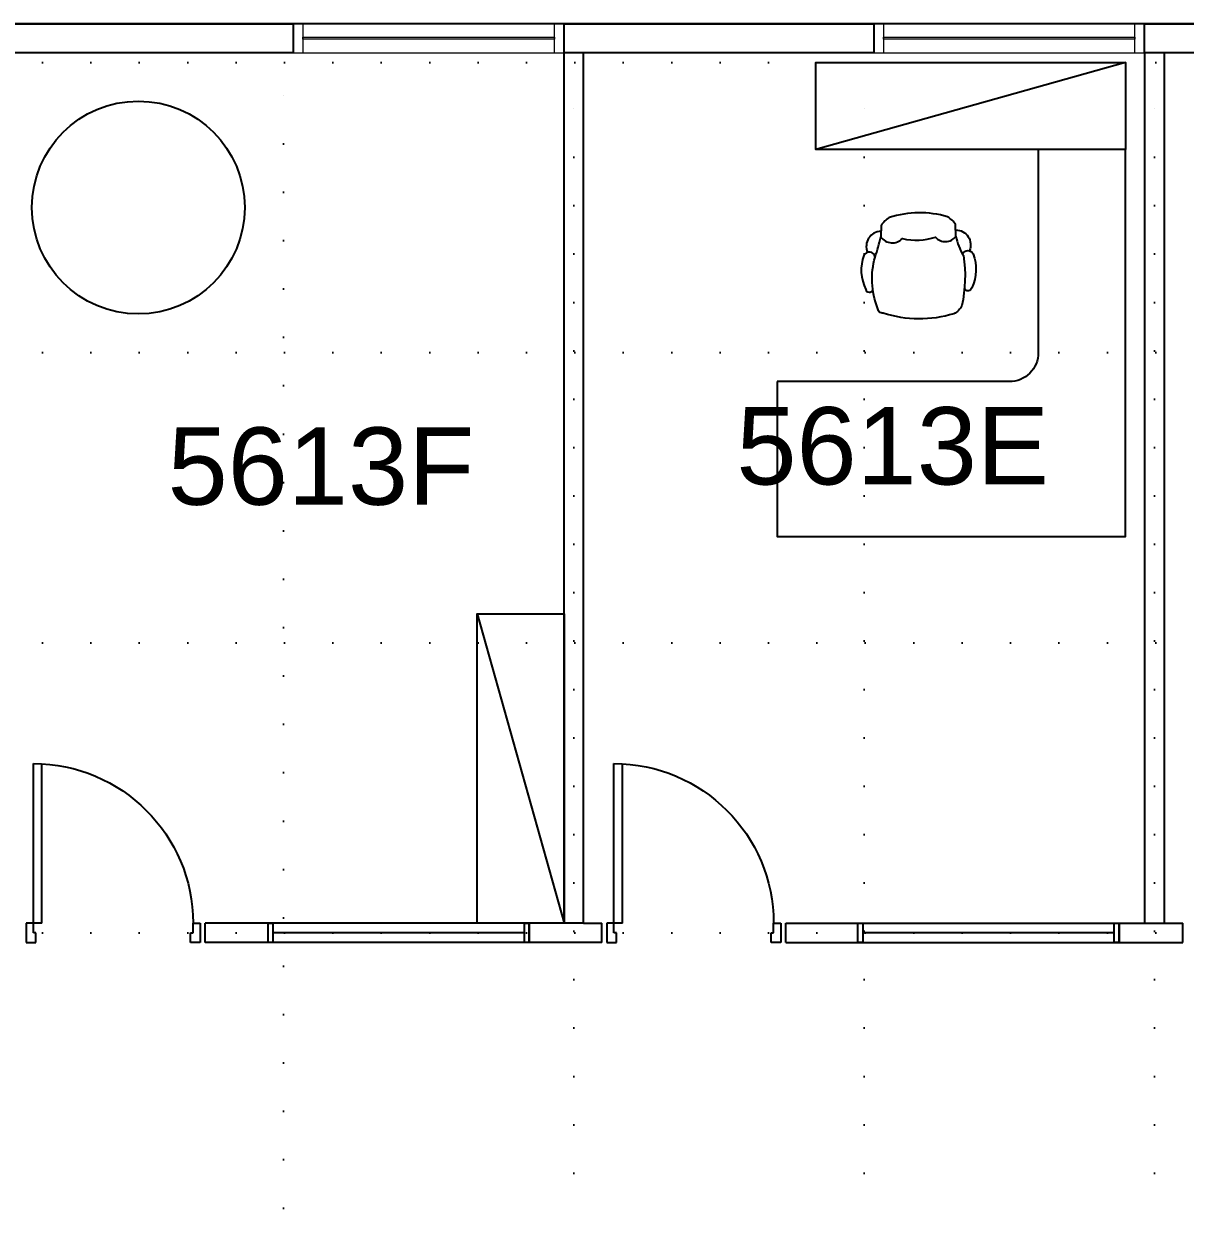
# Model space of a CAD drawing. Extents: x -68523 to 336700, y -113452 to 119396.
# Drawn here: x 245408 to 251410, y 25611 to 31750 of the extents above; entities that cross this region are included whole.
import ezdxf

# ---------------------------------------------------------------- set-up
doc = ezdxf.new("R2010")
doc.units = 0
doc.header["$LTSCALE"] = 1000
doc.header["$MEASUREMENT"] = 0
doc.linetypes.add('EC-5thFloor-s6144$0$DOT', pattern=[0.25, 0, -0.25])
doc.layers.get('0').update_dxf_attribs({"linetype": 'CONTINUOUS'})
for name, color, linetype in [('chair', 3, 'CONTINUOUS'), ('Dry-Wall', 4, 'CONTINUOUS'), ('EC-5thFloor-s6144$0$4', 9, 'EC-5thFloor-s6144$0$DOT'), ('EC-5thFloor-s6144$0$ECOLUMN', 7, 'CONTINUOUS'), ('EPARTITION', 1, 'CONTINUOUS'), ('Layer1', 1, 'CONTINUOUS'), ('N-DR', 7, 'CONTINUOUS'), ('n-wall', 3, 'CONTINUOUS'), ('o-ht', 7, 'CONTINUOUS'), ('Rm-No-New', 3, 'CONTINUOUS')]:
    doc.layers.add(name, color=color, linetype=linetype)
doc.layers.add('EC-5thFloor-s6144$0$EWINDOW', color=9, linetype='CONTINUOUS', lineweight=9)
doc.layers.add('EC-5thFloor-s6144$0$HATCH-LINE', color=13, linetype='CONTINUOUS', plot=False)
doc.styles.add('T1', font='arial.ttf')

# ---------------------------------------------------------------- blocks, each defined once
blk = doc.blocks.new('EC-5thFloor-s6144$0$grid-base')
for p, q in [((-24750, 750), (750, 750)), ((-11250, -73700), (-11250, 750)), ((-9750, -24750), (-9750, 750)), ((-9750, -24750), (-9750, 750)), ((-8250, -24750), (-8250, 750)), ((-6750, -24750), (-6750, 750)), ((-24750, -750), (750, -750)), ((-24750, -2250), (750, -2250)), ((-24750, -3750), (750, -3750))]:
    blk.add_line(p, q)
blk = doc.blocks.new('EC-5thFloor-s6144$0$E-WIN1')
at = {"layer": 'EC-5thFloor-s6144$0$EWINDOW', "linetype": 'Continuous'}
for p, q in [((1399.9972, 149.9997), (0, 149.9997)), ((0, 149.9997), (0, 0)), ((1349.9973, 149.9997), (49.9999, 149.9997)), ((49.9999, 149.9997), (49.9999, 0)), ((1349.9973, 0), (1349.9973, 149.9997)), ((1399.9972, 0), (1399.9972, 149.9997)), ((49.9999, 79.99984), (1349.9973, 79.99984)), ((49.9999, 69.99986), (49.9999, 79.99984)), ((1349.9973, 69.99986), (49.9999, 69.99986)), ((1349.9973, 79.99984), (1349.9973, 69.99986)), ((0, 0), (1399.9972, 0)), ((49.9999, 0), (1349.9973, 0))]:
    blk.add_line(p, q, dxfattribs=at)
blk = doc.blocks.new('DR825')
for p, q in [((818.5, 100), (818.5, 925)), ((862.5, 100), (862.5, 925)), ((0, 100), (0, 0)), ((37.5, 100), (0, 100)), ((37.5, 50), (37.5, 100)), ((818.5, 100), (862.5, 100)), ((862.5, 100), (900, 100)), ((862.5, 50), (862.5, 100)), ((900, 100), (900, 0)), ((0, 0), (50, 0)), ((50, 50), (37.5, 50)), ((50, 0), (50, 50)), ((850, 50), (862.5, 50)), ((850, 0), (850, 50)), ((900, 0), (850, 0))]:
    blk.add_line(p, q)
blk.add_arc((862.5, 100), 825, 90, 180)
blk = doc.blocks.new('Chair')
at = {"layer": 'chair'}
for points in [[(695.8, 241.3, -0.08073), (735, 341.8, 0.095163), (726.6, 599.8, 0.186837), (685.4, 642.2, 0.154629), (321.2, 639.4, 0.427425), (291.5, 611.7, 0.165672), (279, 349.1, -0.020853), (308.4, 245.3, -3.794507)], [(279, 349.1, -0.744345), (221.2, 340.7, -0.209175), (230.8, 516.3, -0.689638), (267.4, 521.3, -0.689638)], [(730.1, 333.1, 0.635952), (785.3, 332.5, 0.209175), (778.1, 508.2, 0.734215), (740.5, 511.7)], [(309.2, 215.7, -0.534567), (239.9, 324.4, 0.608356)], [(695.6, 208.7, 0.534567), (766.3, 316.5, -0.608356)]]:
    blk.add_lwpolyline(points, format="xyb", dxfattribs=at)
blk.add_lwpolyline([(695.8, 241.3), (694.6, 181.2, -0.117598), (653.2, 140.9, -0.149873), (352, 144.5, -0.121311), (309.9, 186), (308.4, 245.3, -0.463458), (420.2, 253.6, -0.132891), (590.6, 245.8, -0.488609), (695.8, 241.3)], format="xyb", close=True, dxfattribs=at)

msp = doc.modelspace()

# ---------------------------------------------------------------- linework, layer by layer
at = {"layer": 'Dry-Wall', "color": 0}
for p, q in [((248200, 27100), (248200, 31600.1)), ((248300, 27100), (248300, 31600.1)), ((248200, 27100), (246345, 27100)), ((246345, 27000), (246345, 27100)), ((248300, 27100), (248395.6, 27100)), ((248395.6, 27000), (248395.6, 27100)), ((249345, 27100), (251397.3, 27100)), ((249345, 27000), (249345, 27100)), ((251397.3, 27000), (251397.3, 27100)), ((248395.6, 27000), (246345, 27000)), ((249345, 27000), (251397.3, 27000))]:
    msp.add_line(p, q, dxfattribs=at)
at = {"layer": 'EC-5thFloor-s6144$0$ECOLUMN'}
for points in [[(245200, 31750.1), (246800, 31750.1), (246800, 31600.1), (245200, 31600.1)], [(248200, 31750.1), (249800, 31750.1), (249800, 31600.1), (248200, 31600.1)], [(251200, 31750.1), (252800, 31750.1), (252800, 31600.1), (251200, 31600.1)]]:
    msp.add_lwpolyline(points, close=True, dxfattribs=at)
msp.add_circle((246000, 30800), 550, dxfattribs=at)
at = {"layer": 'EC-5thFloor-s6144$0$HATCH-LINE'}
msp.add_lwpolyline([(258950, 6100), (258950, 13500), (259550, 13500), (259550, 24100), (258950, 24100), (258950, 31750), (258950, 31750), (258950, 31750), (233362, 31750), (233362, 17850), (233050, 17850), (233050, 17850), (233050, 17850), (233050, 17850), (233050, 17850), (233050, -18050), (233050, -18050), (218424.9, -18049.9), (218424.9, -18049.9), (218424.9, -38550), (217000, -38550), (217000, -49550)], dxfattribs=at)
at = {"layer": 'EPARTITION', "color": 1, "linetype": 'Continuous'}
for p, q in [((251200, 31600), (251200, 27100)), ((251300, 31600), (251300, 27100))]:
    msp.add_line(p, q, dxfattribs=at)
at = {"layer": 'Layer1'}
for p, q in [((251100.3, 31550), (249500.3, 31100)), ((247750, 28700), (248200, 27100)), ((247750, 28700), (248200, 27100))]:
    msp.add_line(p, q, dxfattribs=at)
for points in [[(251100.3, 31100), (249500.3, 31100), (249500.3, 31550), (251100.3, 31550)], [(248200, 28700), (248200, 27100), (247750, 27100), (247750, 28700)], [(248200, 28700), (248200, 27100), (247750, 27100), (247750, 28700)]]:
    msp.add_lwpolyline(points, close=True, dxfattribs=at)
msp.add_lwpolyline([(249300.3, 29900), (249300.3, 29100), (251100.3, 29100), (251100.3, 31100), (250650.3, 31100), (250650.3, 30050, -0.414214), (250500.3, 29900)], format="xyb", close=True, dxfattribs=at)
at = {"layer": 'n-wall', "color": 1, "linetype": 'Continuous'}
for p, q in [((247995.3, 27000), (247995.3, 27100)), ((248020.3, 27000), (248020.3, 27100)), ((247995.3, 27050), (246695.3, 27050)), ((251043.1, 27050), (249743.1, 27050))]:
    msp.add_line(p, q, dxfattribs=at)
at = {"layer": 'n-wall', "linetype": 'Continuous'}
for p, q in [((251043.1, 27000), (251043.1, 27100)), ((251068.1, 27000), (251068.1, 27100))]:
    msp.add_line(p, q, dxfattribs=at)
at = {"layer": 'n-wall', "color": 1, "linetype": 'Continuous'}
for points in [[(246695.3, 27000), (246670.3, 27000), (246670.3, 27100), (246695.3, 27100)], [(246695.3, 27000), (246670.3, 27000), (246670.3, 27100), (246695.3, 27100)], [(248020.3, 27000), (247995.3, 27000), (247995.3, 27100), (248020.3, 27100)], [(249743.1, 27000), (249718.1, 27000), (249718.1, 27100), (249743.1, 27100)], [(249743.1, 27000), (249718.1, 27000), (249718.1, 27100), (249743.1, 27100)]]:
    msp.add_lwpolyline(points, close=True, dxfattribs=at)
at = {"layer": 'n-wall', "linetype": 'Continuous'}
msp.add_lwpolyline([(251068.1, 27000), (251043.1, 27000), (251043.1, 27100), (251068.1, 27100)], close=True, dxfattribs=at)
at = {"layer": 'o-ht', "color": 1}
msp.add_line((248300, 27100), (248200, 27100), dxfattribs=at)

# ---------------------------------------------------------------- block references
at = {"layer": 'EC-5thFloor-s6144$0$4'}
msp.add_blockref('EC-5thFloor-s6144$0$grid-base', (258000, 30800), dxfattribs=at)
at = {"layer": 'EC-5thFloor-s6144$0$EWINDOW', "linetype": 'Continuous'}
for p in [(246800, 31600.1), (249800, 31600.1)]:
    msp.add_blockref('EC-5thFloor-s6144$0$E-WIN1', p, dxfattribs=at)
at = {"layer": 'Layer1', "xscale": -1, "rotation": 180}
msp.add_blockref('Chair', (249528.3, 30893), dxfattribs=at)
at = {"layer": 'N-DR', "xscale": -1}
for p in [(246320.3, 27000), (249320.3, 27000)]:
    msp.add_blockref('DR825', p, dxfattribs=at)

# ---------------------------------------------------------------- texts
at = {"layer": 'Rm-No-New', "style": 'T1'}
for s, p in [('5613E', (249090.2, 29368)), ('5613F', (246151.2, 29263.2))]:
    msp.add_text(s, height=400, dxfattribs=at).set_placement(p)

doc.saveas('drawing.dxf')
